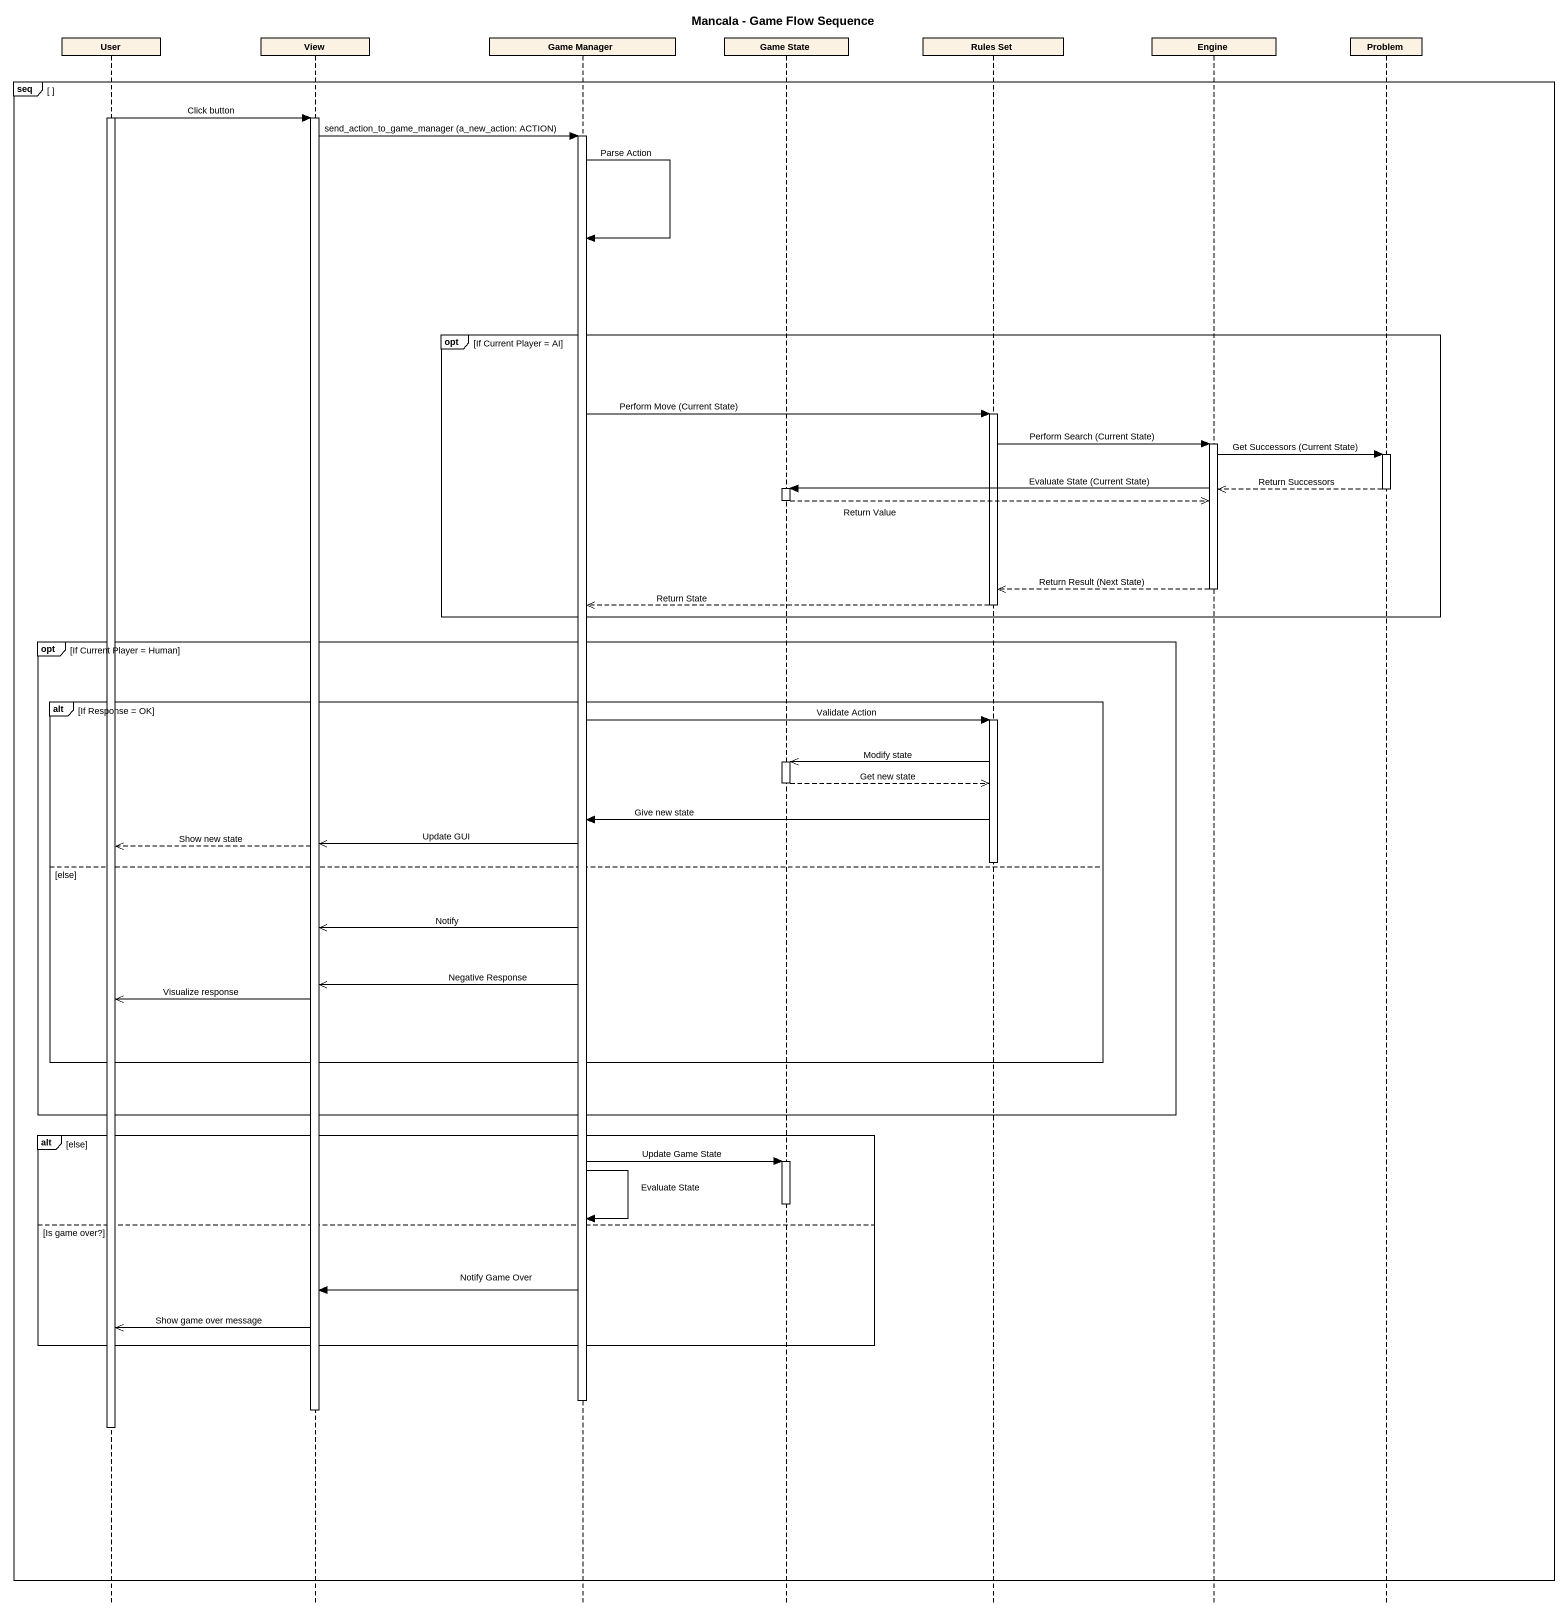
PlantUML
@startuml
title Mancala - Game Flow Sequence
hide footbox
participant User
participant View
participant "Game Manager" as Game_Manager
participant "Game State" as Game_State
participant "Rules Set" as Rules_Set
participant Engine
participant Problem

group seq [ ]
  activate User
  User -> View : Click button
  activate View
  View -> Game_Manager : send_action_to_game_manager (a_new_action: ACTION)
  activate Game_Manager
  Game_Manager -> Game_Manager : Parse Action
  opt If Current Player = AI
    Game_Manager -> Rules_Set : Perform Move (Current State)
    activate Rules_Set
    Rules_Set -> Engine : Perform Search (Current State)
    activate Engine
    Engine -> Problem : Get Successors (Current State)
    activate Problem
    Engine -> Game_State : Evaluate State (Current State)
    activate Game_State
    Problem -->> Engine : Return Successors
    deactivate Problem
    Game_State -->> Engine : Return Value
    deactivate Game_State
    Engine -->> Rules_Set : Return Result (Next State)
    deactivate Engine
    Rules_Set -->> Game_Manager : Return State
    deactivate Rules_Set
  end
  opt If Current Player = Human
    alt If Response = OK
      Game_Manager -> Rules_Set : Validate Action
      activate Rules_Set
      Rules_Set ->> Game_State : Modify state
      activate Game_State
      Game_State -->> Rules_Set : Get new state
      deactivate Game_State
      Rules_Set -> Game_Manager : Give new state
      Game_Manager ->> View : Update GUI
      View -->> User : Show new state
      deactivate Rules_Set
    else else
      Game_Manager ->> View : Notify
      Game_Manager ->> View : Negative Response
      View ->> User : Visualize response
    end
  end
  alt else
    Game_Manager -> Game_State : Update Game State
    activate Game_State
    deactivate Game_State
    Game_Manager -> Game_Manager : Evaluate State
  else Is game over?
    Game_Manager -> View : Notify Game Over
    View ->> User : Show game over message
  end
  deactivate Game_Manager
  deactivate View
  deactivate User
end
@enduml
